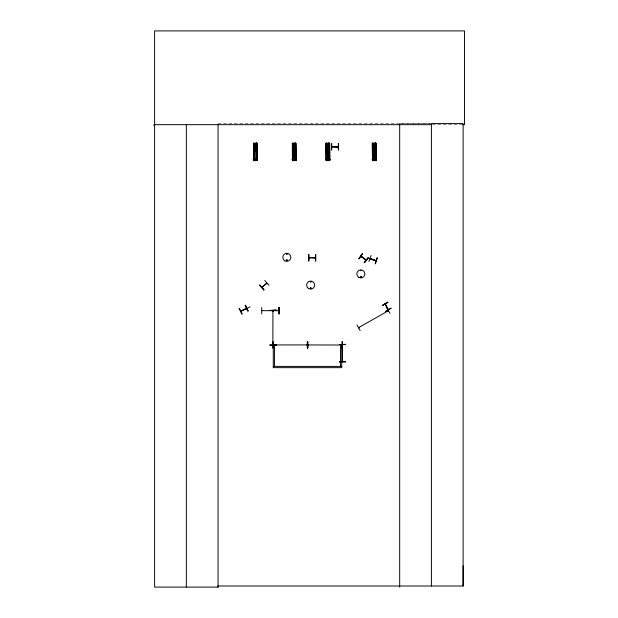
<?xml version="1.0" encoding="UTF-8"?>
<svg xmlns="http://www.w3.org/2000/svg" width="618" height="618" viewBox="0 0 618 618"><rect width="100%" height="100%" fill="white"/><g stroke="black" fill="none" stroke-linecap="round" stroke-linejoin="round"><path stroke-width="0.46" stroke-dasharray="3.09 2.32" d="M399.684 123.577L430.445 123.391M218.054 123.577L431.403 123.577M432.353 124.666L461.661 124.666"/><path stroke-width="0.93" d="M218.054 124.666L218.054 587.1L218.061 586.011L463.121 586.011L463.168 565.903M272.847 310.63L273.21 311.078M273.202 344.72L273.658 344.975M287.007 254.013L286.906 254.114M287.169 253.967L286.482 254.06L287.123 253.882M287.416 260.456C286.397 258.038 285.91 262.38 287.393 260.294M310.73 281.939L310.754 281.885M310.298 287.903C311.109 289.711 310.769 286.404 310.36 288.367M310.97 281.854L310.329 281.592L310.908 281.924M311.233 288.258C310.159 286.026 309.827 289.796 311.132 288.382M360.727 270.699C360.533 270.166 361.468 270.777 360.526 270.584M361.422 276.91C359.437 278.834 361.213 274.554 361.252 277.32M360.943 256.393L360.943 256.354C375.729 268.065 356.864 252.36 361.522 256.872M366.235 259.993L365.694 259.552M388.313 310.792L358.54 327.679L359.274 327.548M359.212 327.579L358.656 327.872M387.749 310.8L388.212 310.522M388.351 310.754L387.834 311.07M342.596 361.7L342.349 344.566M294.006 159.629L294.508 159.653L294.06 159.807L294.492 160.34M327.694 159.629L328.204 159.653L327.756 159.807L328.181 160.34M374.137 159.676L374.531 160.34M374.531 160.379L374.052 160.386L374.5 160.294M368.907 261.53L371.086 255.497M370.684 258.965L370.746 258.672M375.481 260.456L375.976 260.981L370.004 258.633M376.084 260.688L370.043 258.71L370.669 258.88M377.258 257.822L375.25 263.917L377.173 257.791M370.105 258.648L375.474 260.781M385.091 304.21L388.058 309.757L385.562 304.535M387.834 309.131L387.718 309.124M278.919 310.692L262.055 310.669M287.185 260.394C285.655 261.429 287.262 258.741 287.092 260.564M360.51 276.717C361.012 278.556 361.437 275.365 360.472 277.011M307.694 344.72L308.343 344.72L307.826 344.689M309.023 257.714L309.78 258.007M261.847 287.3L266.659 283.353M262.418 287.177L261.793 287.347M266.327 283.654L266.559 283.052M358.842 258.656L362.658 253.496M359.066 258.818L362.635 253.473L359.104 258.849M364.296 262.689L368.367 257.714L364.265 262.665M364.334 262.72L368.15 257.559M308.367 344.991L307.764 344.944L308.405 344.944M307.764 344.944L341.924 345.014M338.239 146.968L331.951 146.644M315.443 258.007L309.154 257.683M264.751 280.51L269.023 285.3M266.713 283.214L262.024 287.47M370.082 258.424L376.014 260.634M294.446 160.34L294.068 160.363M328.135 160.34L328.135 160.379M311.039 288.506L310.63 288.676M245.933 308.359L246.018 308.83M356.98 325.006L360.147 330.591M358.602 327.648L359.027 327.362M389.981 313.365L386.814 307.779M382.303 305.485L387.926 302.395M341.476 344.659L341.97 344.697M242.163 314.044L239.359 308.274M240.811 311.009L246.528 308.382M246.621 308.413L240.989 311.209M250.035 306.806L242.156 310.692M361.128 256.215L366.15 259.892M307.308 344.975L306.791 344.914M255.203 160.363L255.628 160.34L255.234 159.676M261.684 307.602L261.754 314.014M278.911 307.594L279.112 314.014L278.934 307.594M253.365 143.245L257.073 143.191L257.266 160.564L253.558 160.618L253.45 143.245M292.229 143.245L295.937 143.191L296.13 160.564L292.414 160.618L292.306 143.245M329.633 143.191L325.925 143.245L326.126 160.618L329.819 160.564L329.618 143.191L329.742 160.564M375.983 143.191L372.275 143.245L372.476 160.618L376.169 160.564L375.968 143.191L376.092 160.564M253.635 145.006L256.841 144.967M292.499 145.006L295.705 144.967M326.188 145.006L329.402 144.967M253.65 146.18L256.856 146.149M372.538 145.006L375.752 144.967M292.507 146.18L295.721 146.149M326.204 146.18L329.409 146.149M372.554 146.18L375.759 146.149M253.666 147.941L256.879 147.911M292.53 147.941L295.736 147.911M326.219 147.941L329.433 147.911M372.569 147.941L375.783 147.911M253.681 149.51L256.887 149.479M292.546 149.51L295.752 149.479M326.234 149.51L329.44 149.479M372.584 149.51L375.79 149.479M253.697 151.271L256.91 151.24M292.561 151.271L295.767 151.24M326.258 151.271L329.464 151.24M372.608 151.271L375.814 151.24M253.782 158.841L256.995 158.803M253.256 159.359L257.536 159.313M292.646 158.841L295.86 158.803M253.256 159.49L257.536 159.444M326.343 158.841L329.548 158.803M255.141 159.629L255.643 159.653M292.121 159.359L296.393 159.313M292.121 159.49L296.401 159.444M325.81 159.359L330.089 159.313M372.693 158.841L375.899 158.803M325.81 159.49L330.089 159.444M255.149 160.386L255.651 160.379M372.16 159.359L376.439 159.313M372.16 159.49L376.439 159.444M374.044 159.66L374.554 159.653M269.819 310.429L276.231 310.39M272.7 341.592L272.77 348.011M342.032 341.623L342.163 348.042M273.171 344.28L273.21 344.975M273.72 344.682L272.87 344.821L272.917 310.56M269.819 344.875L276.238 344.929M306.791 344.689L307.44 344.689M269.819 345.207L276.238 345.161M341.414 344.952L341.993 344.944M153.496 125.052L154.616 125.045M385.253 303.963L388.313 309.533M345.663 344.388L339.251 344.574L345.663 344.373M345.671 361.777L339.251 361.932L345.671 361.739M154.616 124.666L431.403 124.666M462.573 124.666L464.504 124.666L464.504 30.9L154.616 30.9L154.616 587.1L218.1 587.1L218.1 586.011M331.464 143.577L331.487 149.996M338.594 143.577L338.564 149.996M331.881 146.675L338.239 146.899L331.82 146.899M308.668 254.616L308.699 261.035M315.798 254.616L315.767 261.035M309.093 257.714L315.373 257.714M307.37 344.914L273.094 344.944M273.272 366.404L341.731 366.404M315.443 257.714L314.732 257.938M273.141 310.56L273.141 311.14M263.979 289.842L259.722 285.045L263.77 290.035M259.653 285.107L263.948 289.873M245.176 305.346L248.057 311.078M239.066 308.421L241.947 314.153M375.698 143.191L375.922 160.572M375.559 143.191L375.744 160.572M375.474 143.191L375.667 160.572M375.342 143.191L375.466 160.572M375.072 143.198L375.288 160.58M374.933 143.198L374.964 145.941M374.979 147.772L375.002 149.602M375.018 151.433L375.103 158.749M374.856 143.198L375.049 159.614M374.802 160.58L373.82 160.595M373.419 145.16L373.55 158.679M373.342 145.16L373.488 158.679M373.148 143.229L373.365 160.61M372.994 145.06L373.048 149.641M373.063 151.464L373.141 158.787M372.893 143.237L373.079 158.687M372.762 143.237L372.963 160.618M372.554 143.237L372.677 160.618M372.353 143.245L372.538 160.618M329.348 143.191L329.572 160.572M329.394 160.572L329.209 143.191L329.317 160.572M329.008 143.191L329.178 160.572M328.722 143.198L328.938 160.58M328.583 143.198L328.614 145.941M328.629 147.772L328.652 149.602M328.668 151.433L328.753 158.749M328.521 143.198L328.683 159.614M328.452 160.58L327.47 160.595M327.053 145.16L327.216 158.679M326.992 145.16L327.138 158.679M326.798 143.229L327.015 160.61M326.644 145.06L326.698 149.641M326.713 151.464L326.791 158.787M326.559 143.237L326.713 158.687M326.35 143.237L326.598 160.618M326.204 143.237L326.358 160.618M326.003 143.245L326.188 160.618M295.512 143.191L295.628 159.606M295.628 160.572L295.311 143.191L295.412 159.606M295.056 143.198L295.28 160.58M295.025 143.198L295.219 160.58M294.825 143.198L294.987 159.614M294.763 160.58L293.782 160.595M293.303 145.16L293.527 158.679M293.133 143.229L293.326 160.61M293.071 143.229L293.287 160.61M292.955 145.06L293.117 160.618M292.878 145.168L293.04 160.618M292.754 145.168L292.909 160.618M257.057 143.191L257.188 160.564M256.818 143.191L257.011 160.572M256.787 143.191L256.98 160.572M256.648 143.191L256.764 160.572M256.439 143.191L256.632 159.606M256.37 143.198L256.547 159.606M256.231 143.198L256.385 160.58L256.169 143.198M255.96 143.198L256.122 159.614M255.898 160.58L254.917 160.595M254.438 145.16L254.662 158.679M254.091 145.06L254.191 160.618M253.89 145.168L254.044 160.618M253.813 145.168L253.983 160.618M253.836 160.618L253.619 143.237L253.774 160.618M342.364 341.623L342.403 348.042M307.633 341.623L307.718 348.042M307.509 341.592L307.625 348.042M307.463 341.592L307.455 348.011M272.971 341.592L273.009 348.011M279.073 307.594L278.973 314.014M463.121 586.011L463.121 123.577L431.403 123.577L431.403 586.011M399.684 124.666L399.684 587.1M340.479 366.404L340.479 345.006L341.731 345.006L341.731 367.648L273.272 367.648L273.272 345.006L274.523 345.006L274.523 366.404M338.324 143.577L338.324 149.996M331.727 143.577L331.727 149.996M315.528 254.616L315.528 261.035M308.938 254.616L308.938 261.035M186.335 124.666L186.335 587.1M254.601 150.197C255.504 152.909 256.702 148.25 254.601 150.197M293.465 150.197C294.369 152.909 295.566 148.25 293.465 150.197M327.161 150.197C328.058 152.909 329.255 148.25 327.161 150.197M373.511 150.197C374.408 152.909 375.605 148.25 373.511 150.197M387.795 302.163L382.341 305.562L387.795 302.163M391.078 308.143L385.601 311.503L391.055 308.104M245.416 305.23L248.019 311.101L245.385 305.238M276.231 310.12L269.819 310.514L276.231 310.12M307.772 341.592L307.316 341.63L307.355 348.042L307.818 348.004L307.772 341.592M295.906 160.572L295.713 143.191L295.875 160.572M292.7 160.618L292.515 143.237L292.638 160.618M254.431 160.61L254.276 143.229L254.4 160.61M284.813 260.765A4.002 4.002 0 0 0 290.823 257.297A4.002 4.002 0 0 0 284.813 253.828A4.002 4.002 0 0 0 284.813 260.765M358.842 277.382A4.009 4.009 0 0 0 364.852 273.913A4.009 4.009 0 0 0 358.842 270.437A4.009 4.009 0 0 0 358.842 277.382M308.629 288.567A4.009 4.009 0 0 0 314.647 285.099A4.009 4.009 0 0 0 308.629 281.623A4.009 4.009 0 0 0 308.629 288.567"/></g></svg>
